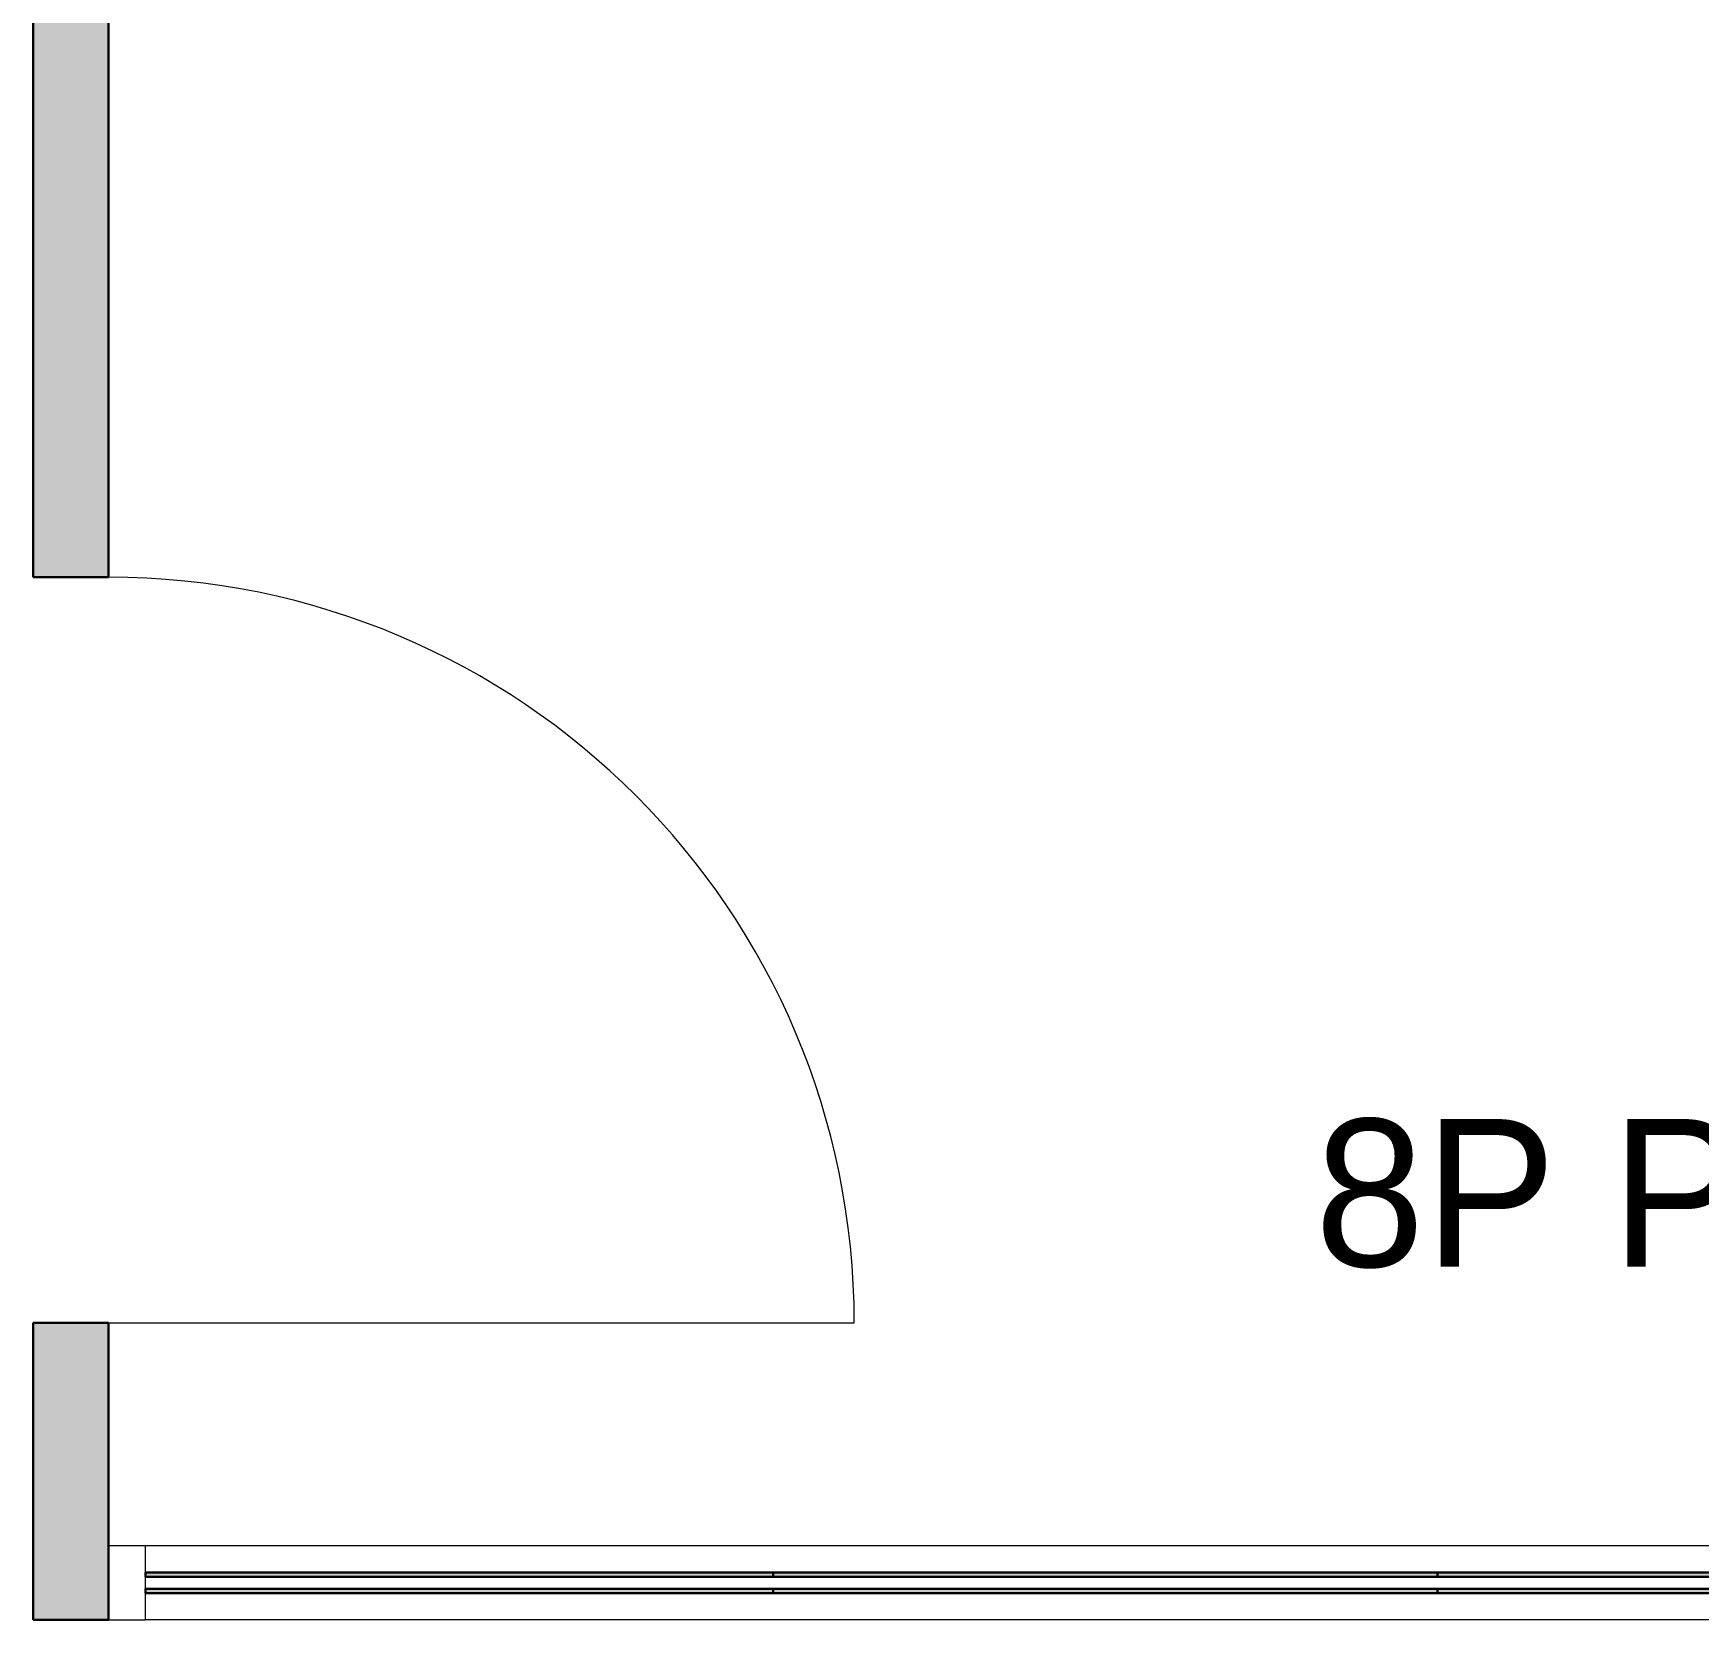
# Model space of a CAD drawing. Header units: millimetres. Extents: x 155927 to 295199, y -4084 to 97293.
# Drawn here: x 197726 to 199982, y 28408 to 30556 of the extents above; entities that cross this region are included whole.
import ezdxf

# ---------------------------------------------------------------- set-up
doc = ezdxf.new("R2010")
doc.units = ezdxf.units.MM
doc.header["$MEASUREMENT"] = 0
for name, color, linetype, lineweight in [('A-AREA-IDEN', 7, 'CONTINUOUS', 9), ('A-DOOR', 4, 'CONTINUOUS', 9), ('A-GLAZ-CURT', 7, 'CONTINUOUS', 9), ('A-GLAZ-CWMG', 7, 'CONTINUOUS', 9), ('A-WALL-PATT', 7, 'CONTINUOUS', 9), ('I-WALL', 7, 'CONTINUOUS', 9)]:
    doc.layers.add(name, color=color, linetype=linetype, lineweight=lineweight)
doc.styles.add('Century Gothic', font='GOTHIC.TTF', dxfattribs={"height": 200})

msp = doc.modelspace()

# ---------------------------------------------------------------- hatches: boundary and pattern name
at = {"layer": 'A-GLAZ-CURT'}
h = msp.add_hatch(color=256, dxfattribs=at)
h.paths.add_polyline_path([(198727.8, 28443.6), (198727.8, 28449.6), (197877.8, 28449.6), (197877.8, 28443.6), (198560, 28443.6)], flags=0)
h.paths.add_polyline_path([(198727.8, 28465.6), (198727.8, 28471.6), (197877.8, 28471.6), (197877.8, 28465.6), (198560, 28465.6)], flags=0)
h = msp.add_hatch(color=256, dxfattribs=at)
h.paths.add_polyline_path([(199627.8, 28443.6), (199627.8, 28449.6), (198727.8, 28449.6), (198727.8, 28443.6)], flags=0)
h.paths.add_polyline_path([(199627.8, 28465.6), (199627.8, 28471.6), (198727.8, 28471.6), (198727.8, 28465.6)], flags=0)
h = msp.add_hatch(color=256, dxfattribs=at)
h.paths.add_polyline_path([(200527.8, 28443.6), (200527.8, 28449.6), (199627.8, 28449.6), (199627.8, 28443.6)], flags=0)
h.paths.add_polyline_path([(200527.8, 28465.6), (200527.8, 28471.6), (199627.8, 28471.6), (199627.8, 28465.6)], flags=0)
at = {"layer": 'A-WALL-PATT'}
h = msp.add_hatch(color=256, dxfattribs=at)
h.paths.add_polyline_path([(197827.8, 28407.6), (197827.8, 28809.6), (197725.8, 28809.6), (197725.8, 28407.6)], flags=0)
h.paths.add_polyline_path([(197827.8, 29819.6), (197827.8, 33830.6), (197725.8, 33830.6), (197725.8, 29819.6)], flags=0)

# ---------------------------------------------------------------- linework, layer by layer
at = {"layer": 'A-DOOR'}
msp.add_line((197827.8, 28809.6), (198837.8, 28809.6), dxfattribs=at)
msp.add_arc((197827.8, 28809.6), 1010, 0, 90, dxfattribs=at)
at = {"layer": 'A-GLAZ-CURT', "lineweight": 30}
for p, q in [((198727.8, 28471.6), (197877.8, 28471.6)), ((197877.8, 28471.6), (197877.8, 28465.6)), ((199627.8, 28471.6), (198727.8, 28471.6)), ((198727.8, 28471.6), (198727.8, 28465.6)), ((198727.8, 28465.6), (198727.8, 28471.6)), ((199627.8, 28465.6), (199627.8, 28471.6)), ((200527.8, 28471.6), (199627.8, 28471.6)), ((199627.8, 28471.6), (199627.8, 28465.6)), ((197877.8, 28465.6), (198727.8, 28465.6)), ((198727.8, 28449.6), (197877.8, 28449.6)), ((197877.8, 28449.6), (197877.8, 28443.6)), ((198727.8, 28465.6), (199627.8, 28465.6)), ((199627.8, 28449.6), (198727.8, 28449.6)), ((198727.8, 28449.6), (198727.8, 28443.6)), ((198727.8, 28443.6), (198727.8, 28449.6)), ((199627.8, 28465.6), (200527.8, 28465.6)), ((199627.8, 28443.6), (199627.8, 28449.6)), ((200527.8, 28449.6), (199627.8, 28449.6)), ((199627.8, 28449.6), (199627.8, 28443.6)), ((197877.8, 28443.6), (198727.8, 28443.6)), ((198727.8, 28443.6), (199627.8, 28443.6)), ((199627.8, 28443.6), (200527.8, 28443.6))]:
    msp.add_line(p, q, dxfattribs=at)
at = {"layer": 'A-GLAZ-CWMG', "lineweight": 20}
for p, q in [((197877.8, 28507.6), (197827.8, 28507.6)), ((197827.8, 28507.6), (197827.8, 28407.6)), ((197877.8, 28407.6), (197877.8, 28507.6)), ((197827.8, 28407.6), (197877.8, 28407.6))]:
    msp.add_line(p, q, dxfattribs=at)
at = {"layer": 'A-GLAZ-CWMG'}
for p, q in [((198727.8, 28507.6), (197877.8, 28507.6)), ((199627.8, 28507.6), (198727.8, 28507.6)), ((200527.8, 28507.6), (199627.8, 28507.6)), ((198727.8, 28407.6), (197877.8, 28407.6)), ((199627.8, 28407.6), (198727.8, 28407.6)), ((200527.8, 28407.6), (199627.8, 28407.6))]:
    msp.add_line(p, q, dxfattribs=at)
at = {"layer": 'I-WALL', "lineweight": 30}
for p, q in [((197725.8, 33830.6), (197725.8, 29819.6)), ((197827.8, 29819.6), (197827.8, 33830.6)), ((197725.8, 29819.6), (197827.8, 29819.6)), ((197827.8, 28809.6), (197725.8, 28809.6)), ((197725.8, 28809.6), (197725.8, 28407.6)), ((197827.8, 28407.6), (197827.8, 28809.6)), ((197725.8, 28407.6), (197827.8, 28407.6))]:
    msp.add_line(p, q, dxfattribs=at)

# ---------------------------------------------------------------- texts
at = {"layer": 'A-AREA-IDEN', "style": 'Century Gothic'}
msp.add_text('8P PHD Students', height=200, dxfattribs=at).set_placement((199461.5, 28885.7))

doc.saveas('drawing.dxf')
